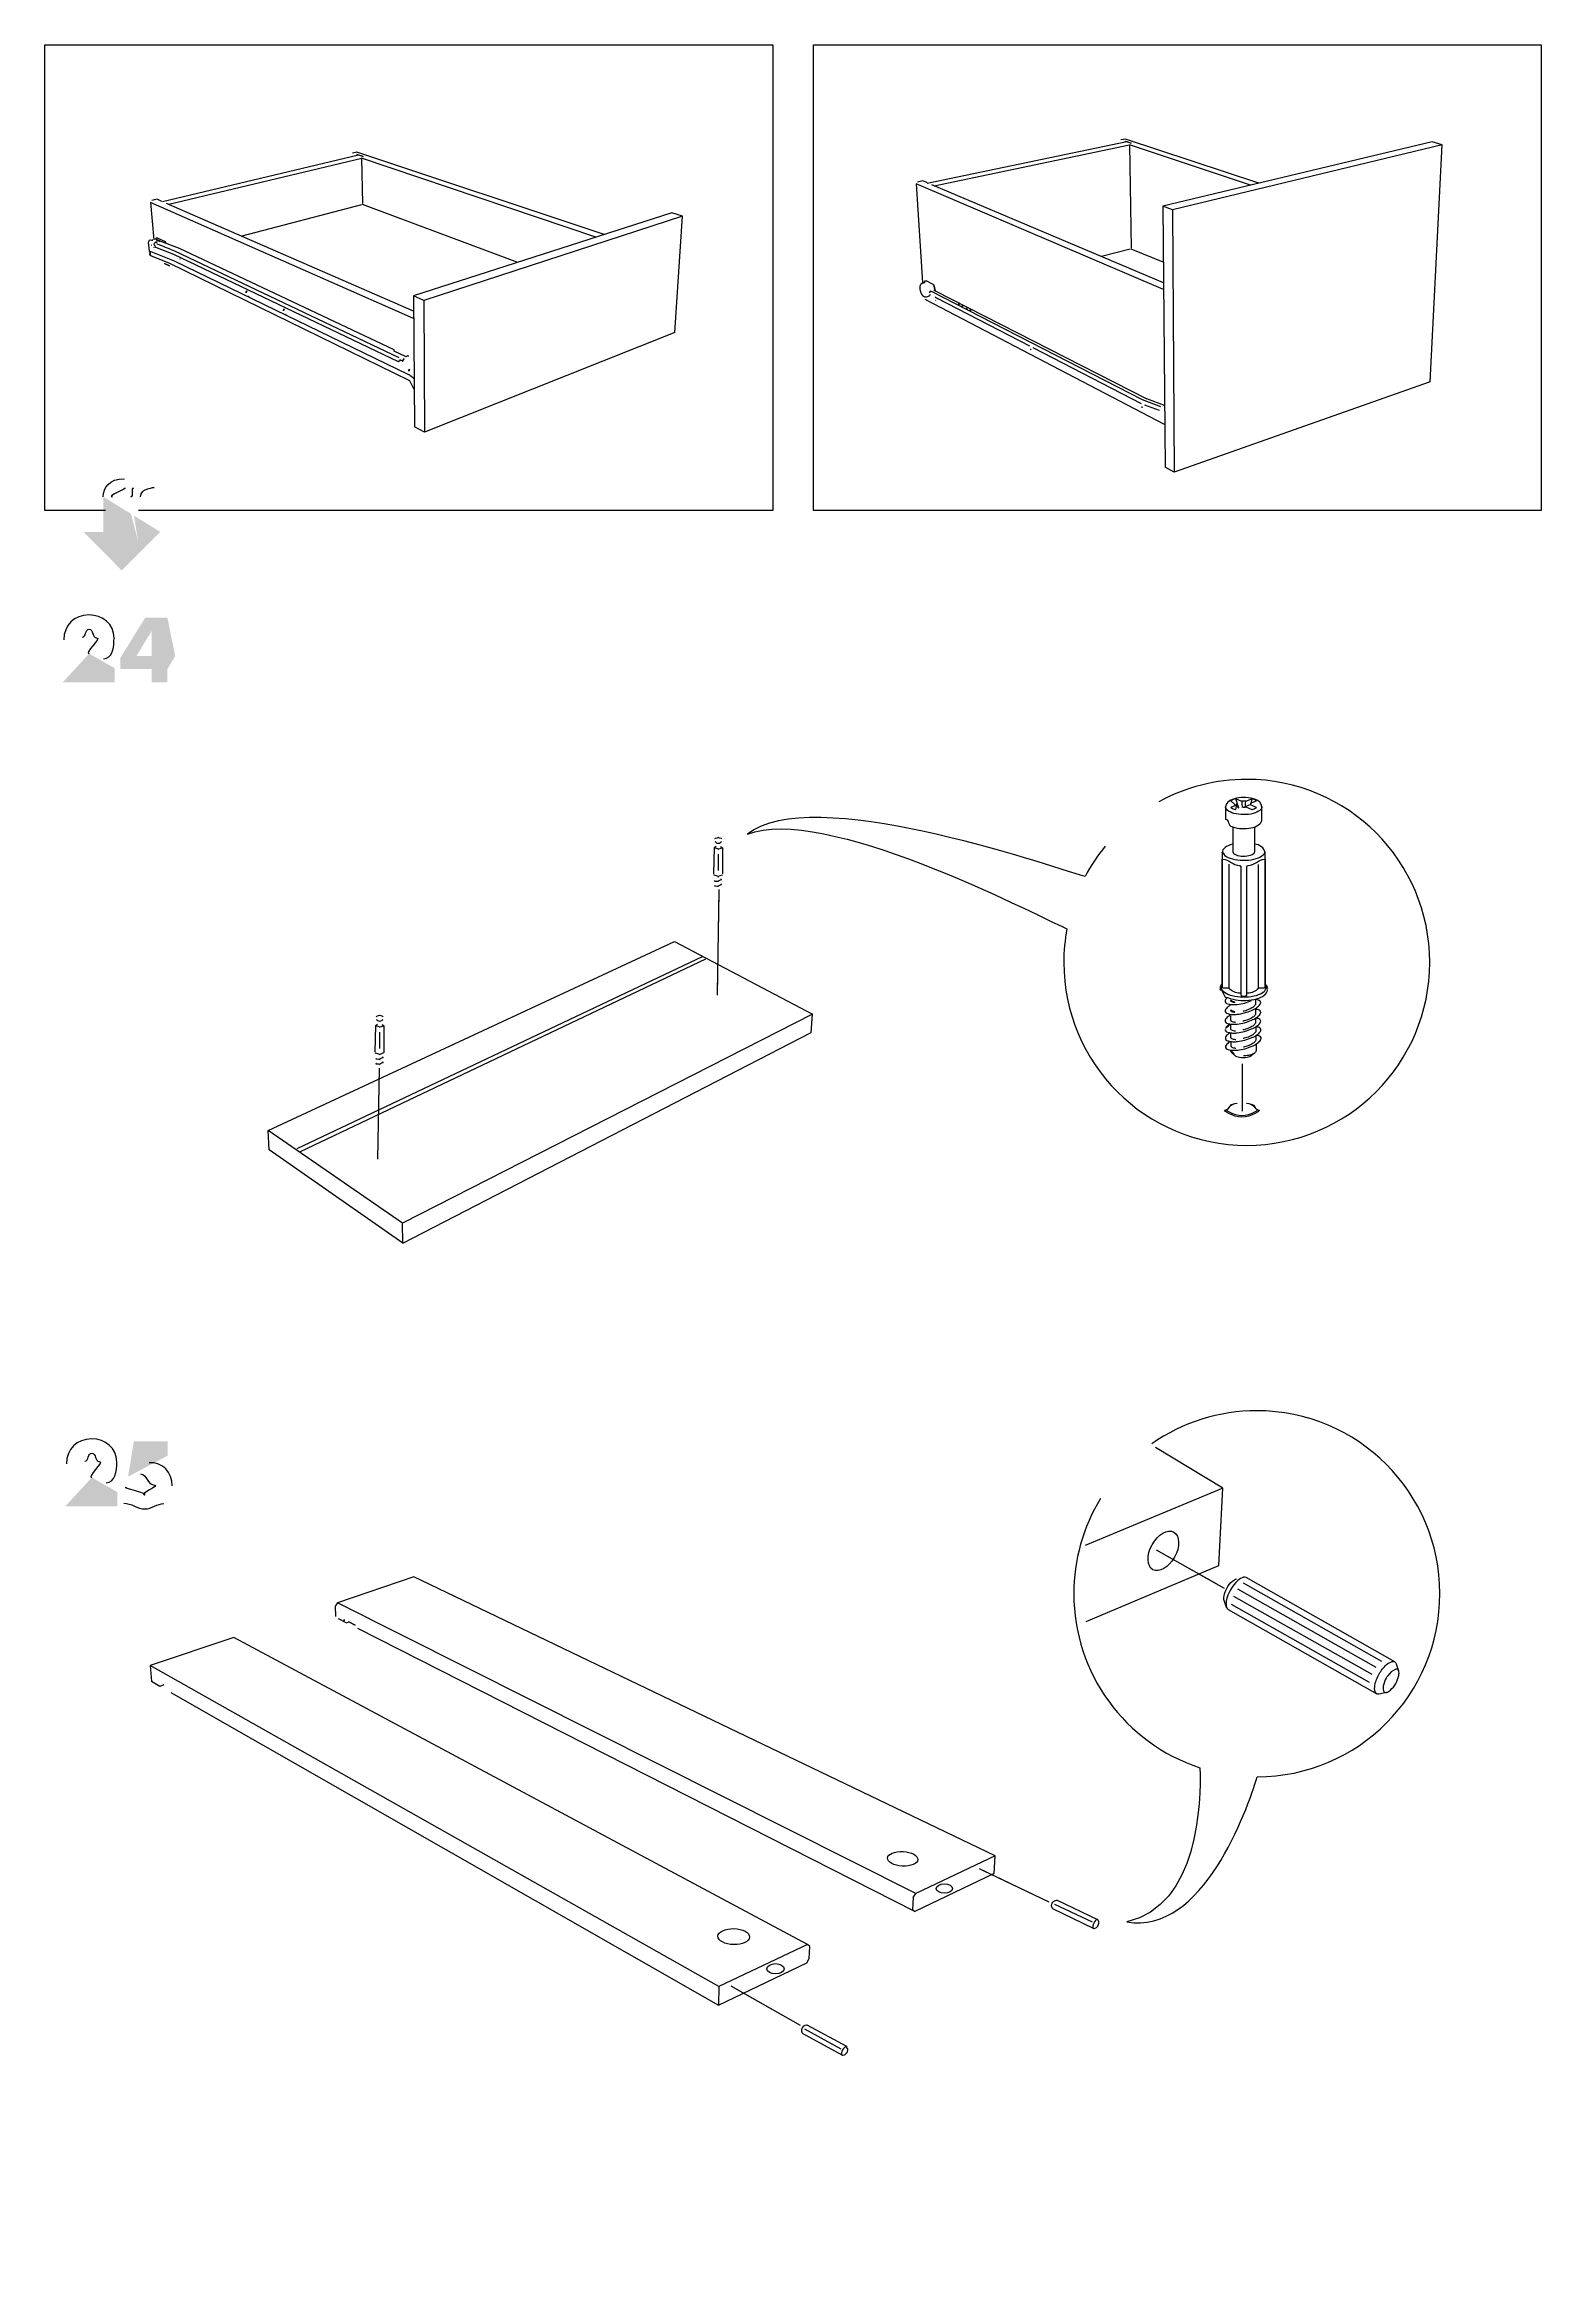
# Model space of a CAD drawing. Header units: metres. Extents: x -30.9 to 24.7, y -10.3 to 6.8.
# Drawn here: x 21.563 to 24.68, y -4.665 to -0.012 of the extents above; entities that cross this region are included whole.
import ezdxf

# ---------------------------------------------------------------- set-up
doc = ezdxf.new("R2010")
doc.units = ezdxf.units.M
doc.header["$MEASUREMENT"] = 0
doc.layers.add('PDF_Working_Num_Penna__255_Num_Penna__255', color=255, linetype='Continuous', lineweight=18)
doc.layers.add('PDF_Working_Num_Penna__7_Num_Penna__7', color=7, linetype='Continuous', lineweight=18)
doc.styles.add('GENERATED_STYLE_1', font='')
doc.styles.get('GENERATED_STYLE_1').set_extended_font_data('Arial')

msp = doc.modelspace()

# ---------------------------------------------------------------- hatches: boundary and pattern name
at = {"layer": 'PDF_Working_Num_Penna__7_Num_Penna__7', "linetype": 'Continuous', "lineweight": 18}
for points in [[(21.6851, -1.026), (21.6434, -1.026), (21.7235, -1.1062), (21.8037, -1.026), (21.7491, -0.9923), (21.7575, -1.0451), (21.7428, -0.9884), (21.6851, -0.9528)], [(21.6556, -1.2796), (21.6003, -1.3396), (21.709, -1.3396), (21.709, -1.3099)], [(21.8189, -2.9498), (21.8189, -2.9201), (21.7487, -2.9201), (21.7368, -2.9934)], [(21.6612, -2.9952), (21.6059, -3.0552), (21.7146, -3.0552), (21.7146, -3.0255)]]:
    msp.add_hatch(color=7, dxfattribs=at).paths.add_polyline_path(points)
h = msp.add_hatch(color=7, dxfattribs=at)
h.paths.add_polyline_path([(21.7725, -1.2044), (21.7203, -1.2892), (21.7203, -1.3116), (21.7859, -1.3116), (21.7859, -1.3396), (21.8186, -1.3396), (21.8186, -1.3116), (21.8349, -1.2847), (21.8186, -1.2044)])
h.paths.add_polyline_path([(21.754, -1.2847), (21.7856, -1.2327), (21.7859, -1.2847)], flags=0)

# ---------------------------------------------------------------- linework, layer by layer
at = {"layer": 'PDF_Working_Num_Penna__255_Num_Penna__255', "color": 255, "linetype": 'Continuous', "lineweight": 18, "flags": 128}
for points in [[(22.9674, -1.7753), (22.9635, -1.9859)], [(22.2598, -2.1424), (22.2562, -2.3325)], [(23.8779, -3.1459), (24.0061, -3.2182)], [(23.6552, -3.8795), (23.5185, -3.8139)], [(23.1372, -4.1362), (23.0011, -4.0594)]]:
    msp.add_lwpolyline(points, dxfattribs=at)
at = {"layer": 'PDF_Working_Num_Penna__7_Num_Penna__7', "color": 7, "linetype": 'Continuous', "lineweight": 18, "flags": 128}
for points in [[(21.6895, -0.9814), (21.5631, -0.9814), (21.5631, -0.0115), (23.0793, -0.0115), (23.0793, -0.9814), (21.7583, -0.9814)], [(23.4013, -0.3001), (23.4014, -0.2999), (23.8167, -0.2133)], [(23.4156, -0.3053), (23.8228, -0.2198)], [(24.092, -0.3001), (23.8139, -0.2079), (23.8045, -0.2099)], [(24.0743, -0.3043), (23.8226, -0.2201), (23.8261, -0.435)], [(24.4527, -0.2139), (23.8916, -0.3479), (23.8965, -0.8912)], [(24.4738, -0.2197), (23.9117, -0.3553), (23.9155, -0.9017)], [(24.4489, -0.7133), (24.4738, -0.2197)], [(24.4738, -0.2197), (24.4527, -0.2139)], [(21.8086, -0.3379), (22.2168, -0.241)], [(21.8213, -0.3438), (22.2233, -0.2475)], [(22.7281, -0.4071), (22.2135, -0.2353), (22.2043, -0.2374)], [(22.7112, -0.4125), (22.223, -0.2478), (22.2252, -0.3422)], [(23.8932, -0.5216), (23.3784, -0.3013)], [(23.3784, -0.3013), (23.3911, -0.5067)], [(23.4015, -0.2998), (23.4003, -0.2988), (23.3921, -0.2953), (23.381, -0.2976)], [(23.893, -0.5073), (23.411, -0.3033)], [(22.3314, -0.582), (21.7837, -0.3398)], [(21.7837, -0.3398), (21.7901, -0.4178)], [(21.8073, -0.3382), (21.806, -0.3371), (21.7975, -0.3334), (21.7863, -0.336)], [(22.3313, -0.5666), (21.817, -0.3419)], [(22.2229, -0.3448), (21.974, -0.4105)], [(22.5485, -0.4648), (22.2253, -0.3444)], [(22.8695, -0.3616), (22.331, -0.5347), (22.3336, -0.8075)], [(22.8916, -0.3684), (22.3526, -0.5439), (22.3544, -0.8183)], [(22.8916, -0.3684), (22.8695, -0.3616)], [(22.8758, -0.6107), (22.8916, -0.3684)], [(23.9117, -0.3553), (23.8916, -0.3479)], [(21.8148, -0.4219), (21.7982, -0.4141)], [(21.8337, -0.4622), (21.7816, -0.4418)], [(21.8239, -0.467), (21.7843, -0.4511)], [(21.8338, -0.4412), (21.827, -0.4384), (21.8206, -0.4359), (21.8149, -0.4335), (21.8092, -0.4312), (21.8031, -0.4288), (21.7964, -0.4261)], [(21.8438, -0.4361), (21.8016, -0.42)], [(22.3324, -0.7075), (22.3254, -0.7015), (22.3244, -0.7007), (22.3233, -0.7), (22.3223, -0.6993), (22.3213, -0.6988), (21.8337, -0.4622)], [(22.3013, -0.6637), (21.8338, -0.4412)], [(22.2911, -0.6494), (22.2911, -0.6472), (21.8438, -0.4362)], [(23.8239, -0.4375), (23.764, -0.4527)], [(23.8927, -0.4645), (23.8261, -0.4373)], [(22.3237, -0.7114), (21.8239, -0.467)], [(23.4148, -0.5114), (23.3989, -0.5034)], [(22.3526, -0.5439), (22.331, -0.5347)], [(23.8957, -0.8025), (23.3985, -0.5429)], [(23.8497, -0.7512), (23.4084, -0.525)], [(23.4179, -0.5243), (23.8583, -0.7491)], [(23.6152, -0.6391), (23.4224, -0.5397)], [(22.3185, -0.6588), (22.316, -0.6612), (22.2911, -0.6495)], [(22.8758, -0.6107), (22.3544, -0.8183), (22.3336, -0.8075)], [(23.6209, -0.6421), (23.8465, -0.7584), (23.8468, -0.7585)], [(22.331, -0.7269), (22.3231, -0.7102)], [(24.4489, -0.7133), (23.9155, -0.9017), (23.8965, -0.8912)], [(23.8875, -0.7654), (23.8497, -0.7512)], [(23.8538, -0.7612), (23.8843, -0.7727)], [(23.8953, -0.763), (23.8583, -0.7491)], [(24.0438, -1.5817), (24.0562, -1.587), (24.0564, -1.5908), (24.0568, -1.599)], [(24.064, -1.599), (24.0644, -1.5908), (24.0646, -1.587), (24.0771, -1.5817)], [(24.0982, -1.5988), (24.0981, -1.5996), (24.0975, -1.6018), (24.0961, -1.604), (24.0941, -1.606), (24.0914, -1.6079), (24.088, -1.6097), (24.0842, -1.6112), (24.0799, -1.6124), (24.0752, -1.6135), (24.0702, -1.6142), (24.065, -1.6146), (24.0598, -1.6147), (24.0545, -1.6145), (24.0494, -1.614), (24.0444, -1.6132), (24.0398, -1.6122), (24.0356, -1.6108), (24.0319, -1.6092), (24.0287, -1.6074), (24.0262, -1.6055), (24.0243, -1.6034), (24.0231, -1.6013), (24.0226, -1.599), (24.0226, -1.5988)], [(24.0374, -1.6402), (24.0374, -1.6916), (24.0375, -1.6925), (24.0382, -1.6942), (24.0397, -1.6958), (24.0418, -1.6973), (24.0445, -1.6986), (24.0477, -1.6997), (24.0513, -1.7006), (24.0553, -1.7011), (24.0594, -1.7013), (24.0635, -1.7013), (24.0675, -1.7009), (24.0713, -1.7002), (24.0748, -1.6992), (24.0778, -1.698), (24.0802, -1.6966), (24.082, -1.695), (24.0831, -1.6933), (24.0835, -1.6916), (24.0835, -1.6402)], [(22.9572, -1.6839), (22.9563, -1.7379)], [(22.9659, -1.6972), (22.9659, -1.7311)], [(22.9745, -1.6839), (22.9746, -1.738)], [(24.0374, -1.6763), (24.0367, -1.6765), (24.0323, -1.6779), (24.0282, -1.6795), (24.0247, -1.6814), (24.0216, -1.6835), (24.0191, -1.6858), (24.0172, -1.6884), (24.0161, -1.6908), (24.0156, -1.6934), (24.0157, -1.6945)], [(22.9674, -1.7705), (22.9634, -1.9907)], [(22.0286, -2.2724), (22.8751, -1.8788)], [(22.8751, -1.8788), (23.1619, -2.0306)], [(22.9324, -1.911), (22.0885, -2.311)], [(22.0959, -2.3161), (22.94, -1.9151)], [(24.0156, -1.9691), (24.0148, -1.9704), (24.0139, -1.9729), (24.0137, -1.9754), (24.0143, -1.9778), (24.0155, -1.9803), (24.0175, -1.9826), (24.0202, -1.9848), (24.0235, -1.9869), (24.0274, -1.9887), (24.0318, -1.9904), (24.0366, -1.9917), (24.0419, -1.9929), (24.0474, -1.9937), (24.0531, -1.9943), (24.0589, -1.9945), (24.0648, -1.9944), (24.0706, -1.994), (24.0762, -1.9933), (24.0816, -1.9923), (24.0867, -1.9911), (24.0913, -1.9896), (24.0955, -1.9878), (24.0991, -1.9858), (24.1021, -1.9837), (24.1044, -1.9814), (24.106, -1.9791), (24.1069, -1.9766), (24.1071, -1.9741), (24.1066, -1.9717), (24.1053, -1.9692)], [(24.0264, -1.9957), (24.0286, -1.9966), (24.0332, -1.9981), (24.0381, -1.9994), (24.0433, -2.0004), (24.0487, -2.0011), (24.0543, -2.0015), (24.06, -2.0017), (24.0656, -2.0016), (24.0712, -2.0012), (24.0767, -2.0005), (24.0819, -1.9995), (24.0869, -1.9983), (24.0915, -1.9968), (24.0957, -1.9951), (24.0995, -1.9932), (24.1028, -1.991), (24.1055, -1.9887), (24.1076, -1.9861), (24.109, -1.9833), (24.1096, -1.9806), (24.1096, -1.979)], [(23.1619, -2.0306), (22.3084, -2.4655)], [(22.3093, -2.507), (23.1598, -2.0687), (23.1619, -2.0306)], [(22.252, -2.0544), (22.251, -2.1084)], [(22.2607, -2.0678), (22.2607, -2.1016)], [(22.2693, -2.0544), (22.2694, -2.1086)], [(24.057, -2.134), (24.057, -2.2324)], [(22.2598, -2.1424), (22.2562, -2.3325)], [(22.3093, -2.507), (22.3084, -2.4655), (22.0286, -2.2724)], [(22.0304, -2.3125), (22.0286, -2.2724)], [(22.3093, -2.507), (22.0305, -2.3125)], [(24.0172, -3.0171), (23.8768, -2.9323)], [(24.0172, -3.0171), (23.7301, -3.1366)], [(24.0083, -3.1787), (24.0172, -3.0171)], [(23.8779, -3.1459), (24.0193, -3.2257)], [(22.3322, -3.2023), (22.1727, -3.2561), (22.1682, -3.2631)], [(23.543, -3.7829), (22.3322, -3.2023)], [(23.732, -3.2952), (24.0083, -3.1787)], [(23.372, -3.87), (23.3773, -3.8615), (22.1727, -3.2561)], [(24.3276, -3.4056), (24.04, -3.2427)], [(24.3359, -3.3908), (24.0484, -3.2279)], [(24.3477, -3.378), (24.0601, -3.215)], [(22.1682, -3.2631), (22.1691, -3.2846)], [(22.174, -3.2884), (22.1918, -3.2974), (22.1964, -3.2958)], [(24.3225, -3.4222), (24.0349, -3.2593)], [(23.1565, -3.9716), (23.1515, -3.9677), (21.9573, -3.328), (21.783, -3.3867)], [(23.5405, -3.8196), (23.3753, -3.8988), (22.2153, -3.3093)], [(23.1515, -3.9677), (22.9671, -4.0551), (21.783, -3.3867)], [(21.783, -3.3867), (21.7855, -3.4201)], [(21.8115, -3.4269), (21.8027, -3.43), (21.7855, -3.4201)], [(21.8257, -3.443), (22.9663, -4.0939), (23.1501, -4.0058)], [(23.543, -3.7829), (23.3773, -3.8615)], [(23.6552, -3.8795), (23.5102, -3.81)], [(23.5405, -3.8196), (23.543, -3.7829)], [(23.372, -3.87), (23.3707, -3.8949), (23.3753, -3.8988)], [(23.7451, -3.9214), (23.6668, -3.884)], [(23.1501, -4.0058), (23.1556, -3.997), (23.1565, -3.9716)], [(22.9671, -4.0551), (22.9663, -4.0939)], [(23.1372, -4.1362), (22.9926, -4.0545)], [(23.2238, -4.1979), (23.1417, -4.153)], [(23.2222, -4.1853), (23.146, -4.1436)]]:
    msp.add_lwpolyline(points, dxfattribs=at)
for points in [[(24.6802, -0.9814), (23.164, -0.9814), (23.164, -0.0115), (24.6802, -0.0115)], [(23.8134, -0.2129), (23.8146, -0.2126), (23.826, -0.2164)], [(22.2134, -0.2405), (22.2146, -0.2402), (22.2263, -0.2441)], [(21.7866, -0.4185), (21.7871, -0.4185), (21.7876, -0.4184), (21.7881, -0.4184)], [(21.7943, -0.4172), (21.7944, -0.4166), (21.7945, -0.416), (21.7946, -0.4155), (21.7948, -0.4151), (21.795, -0.4148), (21.7953, -0.4145)], [(21.7956, -0.4144), (21.7973, -0.414), (21.7976, -0.414), (21.7979, -0.414)], [(21.7824, -0.4484), (21.7824, -0.4478), (21.7824, -0.4471), (21.7826, -0.4465)], [(21.7843, -0.4511), (21.7838, -0.4509), (21.7834, -0.4505), (21.783, -0.4501), (21.7827, -0.4496), (21.7825, -0.449)], [(21.7829, -0.446), (21.7831, -0.4456), (21.7831, -0.4451), (21.7831, -0.4448), (21.783, -0.4444), (21.7829, -0.4441)], [(21.7856, -0.429), (21.7859, -0.4287)], [(21.7905, -0.4347), (21.7903, -0.4339)], [(21.8159, -0.4254), (21.8157, -0.4248), (21.8156, -0.4241), (21.8154, -0.4236), (21.8153, -0.423), (21.815, -0.4225)], [(21.8448, -0.4576), (21.845, -0.4573), (21.8452, -0.4571)], [(21.8229, -0.4719), (21.8128, -0.4669)], [(23.3952, -0.507), (23.3952, -0.5063), (23.3952, -0.5057), (23.3953, -0.5052), (23.3954, -0.5047), (23.3956, -0.5043), (23.3959, -0.504), (23.3961, -0.5038)], [(23.3964, -0.5036), (23.3981, -0.5032), (23.3984, -0.5032), (23.3987, -0.5033)], [(23.4179, -0.5243), (23.4177, -0.5238), (23.4175, -0.5234), (23.4174, -0.5229), (23.4172, -0.5225), (23.4171, -0.522), (23.4169, -0.5214), (23.4168, -0.5209), (23.4167, -0.5203), (23.4165, -0.5193), (23.4163, -0.5183), (23.416, -0.5166), (23.4159, -0.5157), (23.4158, -0.5149), (23.4157, -0.514), (23.4155, -0.5131), (23.4154, -0.5127), (23.4152, -0.5122), (23.415, -0.5118)], [(21.9826, -0.5281), (21.9826, -0.5273), (21.9827, -0.5265), (21.9828, -0.5258), (21.983, -0.5252), (21.9833, -0.5247), (21.9836, -0.5243), (21.984, -0.524)], [(21.9835, -0.5248), (21.9838, -0.5244), (21.9841, -0.5241)], [(21.9862, -0.5349), (21.9864, -0.5351), (21.9865, -0.5352)], [(21.988, -0.5356), (21.9876, -0.5356), (21.9871, -0.5355)], [(23.3985, -0.5429), (23.3981, -0.5427), (23.3977, -0.5423), (23.3975, -0.5419), (23.3973, -0.5414)], [(23.4084, -0.525), (23.4078, -0.5252), (23.4073, -0.5255), (23.4068, -0.5258), (23.4064, -0.5263), (23.406, -0.5269), (23.4058, -0.5275), (23.4056, -0.5281)], [(23.4164, -0.5236), (23.416, -0.5234), (23.4156, -0.5233), (23.4151, -0.5233)], [(23.4178, -0.5242), (23.4177, -0.524), (23.4176, -0.5237), (23.4175, -0.5234), (23.4174, -0.5231), (23.4174, -0.5229)], [(23.4175, -0.5372), (23.4224, -0.5397)], [(23.468, -0.5533), (23.4672, -0.5519), (23.4669, -0.5514), (23.4666, -0.551), (23.4663, -0.5507)], [(23.4718, -0.5566), (23.4759, -0.5556), (23.4756, -0.5555), (23.4754, -0.5554)], [(22.0605, -0.5657), (22.0605, -0.5648), (22.0605, -0.5641), (22.0607, -0.5634), (22.0609, -0.5628), (22.0612, -0.5622), (22.0616, -0.5618), (22.062, -0.5615)], [(22.0613, -0.5625), (22.0615, -0.5621), (22.0618, -0.5618), (22.0621, -0.5616)], [(22.0662, -0.5734), (22.0657, -0.5735), (22.0652, -0.5734)], [(23.4847, -0.5619), (23.484, -0.5605), (23.4837, -0.56), (23.4834, -0.5596), (23.4831, -0.5593)], [(23.4887, -0.5653), (23.4928, -0.5642), (23.4925, -0.5641), (23.4923, -0.5641)], [(22.3038, -0.6684), (22.3035, -0.6677), (22.3033, -0.667)], [(22.3115, -0.6655), (22.3109, -0.666), (22.3104, -0.6665), (22.3099, -0.6671), (22.3095, -0.6678), (22.3092, -0.6685), (22.3089, -0.6693), (22.3088, -0.67)], [(22.3211, -0.66), (22.3202, -0.6596), (22.3194, -0.6591)], [(22.3212, -0.6915), (22.3212, -0.6907), (22.3213, -0.6899), (22.3215, -0.6892), (22.3218, -0.6885), (22.3221, -0.688), (22.3225, -0.6876), (22.323, -0.6873)], [(22.322, -0.6605), (22.3222, -0.6606), (22.3224, -0.6607)], [(22.3231, -0.7102), (22.323, -0.71)], [(22.331, -0.7269), (22.3312, -0.7273), (22.3316, -0.7277), (22.3321, -0.728)], [(22.3324, -0.7075), (22.3325, -0.7072)], [(23.8943, -0.7632), (23.8948, -0.7631)], [(22.187, -3.2937), (22.187, -3.2911)], [(22.1964, -3.2958), (22.21, -3.3027)]]:
    msp.add_lwpolyline(points, close=True, dxfattribs=at)
for points in [[(21.7826, -0.4438), (21.7823, -0.4434), (21.782, -0.4429), (21.7817, -0.4423), (21.7816, -0.4418), (21.7796, -0.4229, -0.408848), (21.7833, -0.4181), (21.7862, -0.4184), (21.7864, -0.4185), (21.7866, -0.4185)], [(22.3097, -0.671), (22.3092, -0.6709), (22.3088, -0.6708), (22.3038, -0.6684), (22.2997, -0.6722), (21.8323, -0.4482), (21.7946, -0.4335), (21.7912, -0.4274, -0.356891), (21.7942, -0.4228)], [(23.4072, -0.5319, -0.241179), (23.4033, -0.536), (23.3987, -0.5371), (23.3981, -0.5372), (23.3975, -0.5373), (23.3969, -0.5372), (23.3963, -0.5371), (23.3958, -0.5369), (23.3952, -0.5367), (23.3946, -0.5364), (23.3941, -0.5361), (23.3935, -0.5357), (23.393, -0.5352), (23.3925, -0.5347), (23.392, -0.5342), (23.3916, -0.5336), (23.3911, -0.533), (23.3906, -0.5322), (23.3901, -0.5315), (23.3897, -0.5307), (23.3892, -0.5298), (23.3889, -0.529), (23.3885, -0.5281), (23.3882, -0.5272), (23.3878, -0.5263), (23.3876, -0.5254), (23.3873, -0.5245), (23.3871, -0.5236), (23.3869, -0.5226), (23.3867, -0.5217), (23.3866, -0.5208), (23.3865, -0.5199), (23.3865, -0.519), (23.3864, -0.5181), (23.3864, -0.5172), (23.3864, -0.5164), (23.3865, -0.5156), (23.3866, -0.5148), (23.3867, -0.514), (23.3869, -0.5132), (23.3871, -0.5125), (23.3873, -0.5118), (23.3876, -0.5112), (23.388, -0.5106), (23.3883, -0.51), (23.3887, -0.5095), (23.3892, -0.5091), (23.3896, -0.5087), (23.3901, -0.5084), (23.3906, -0.5082), (23.3912, -0.508), (23.3959, -0.5068)], [(23.6921, -1.8526, 0.045921), (23.6856, -1.9224, 2.414212), (24.0667, -1.5413, 0.126723), (23.8835, -1.5882)], [(24.0357, -1.6396), (24.0378, -1.6404), (24.042, -1.6417), (24.0465, -1.6427), (24.0513, -1.6434), (24.0561, -1.6438), (24.061, -1.644), (24.0659, -1.6438), (24.0707, -1.6433), (24.0753, -1.6425), (24.0797, -1.6414), (24.0839, -1.6401), (24.0876, -1.6384), (24.0911, -1.6363), (24.0937, -1.6341), (24.0957, -1.6318), (24.0971, -1.6293), (24.0979, -1.6267), (24.0982, -1.6243), (24.0981, -1.5989, 0.314999), (24.0851, -1.5835), (24.083, -1.5827), (24.0788, -1.5814), (24.0743, -1.5803), (24.0696, -1.5796), (24.0647, -1.5792), (24.0598, -1.5791), (24.0549, -1.5793), (24.0501, -1.5798), (24.0455, -1.5806), (24.0411, -1.5816), (24.037, -1.583), (24.0332, -1.5847), (24.0298, -1.5868), (24.0271, -1.5889), (24.0251, -1.5913), (24.0237, -1.5937), (24.0229, -1.5963), (24.0226, -1.5988), (24.0226, -1.6243)], [(24.0156, -1.6943), (24.0156, -1.6939), (24.0156, -1.9721, 0.048803), (24.0158, -1.9738)], [(24.0295, -1.7182), (24.0295, -1.811), (24.0295, -1.9756, 0.13866), (24.0298, -1.9767, 0.143324), (24.027, -1.9763), (24.0183, -1.9763, -0.353875), (24.0158, -1.9742), (24.0158, -1.9738), (24.0158, -1.7072)], [(24.0512, -1.7209, -0.3894), (24.054, -1.7233), (24.054, -1.9899, 0.400502), (24.0565, -1.9924), (24.0593, -1.9925), (24.0644, -1.9924, 0.400062), (24.0668, -1.9899), (24.0668, -1.7233, -0.408322), (24.0696, -1.7209)], [(24.105, -1.9738, 0.043594), (24.1052, -1.9721), (24.1052, -1.6939, 0.318792), (24.0835, -1.6763)], [(24.105, -1.7072), (24.105, -1.9738), (24.105, -1.9742, -0.355625), (24.1025, -1.9763), (24.0938, -1.9763, 0.134722), (24.091, -1.9767, 0.142411), (24.0913, -1.9756), (24.0913, -1.7183)], [(24.0256, -1.9966, 0.037508), (24.0227, -2, 0.469389), (24.0248, -2.0078, 0.089845), (24.0351, -2.0104, 0.015011), (24.0393, -2.0105, 0.031914), (24.0468, -2.0101, 0.036761), (24.0622, -2.0071, 0.035082), (24.0769, -2.002)], [(24.0317, -2.0121, 0.001591), (24.0304, -2.013, 0.090889), (24.0227, -2.0204, 0.471951), (24.0248, -2.0282, 0.091905), (24.0351, -2.0308, 0.018214), (24.0393, -2.0309, 0.03012), (24.0468, -2.0305, 0.035075), (24.0622, -2.0275, 0.034251), (24.0769, -2.0224, 0.047211), (24.0872, -2.0168, 0.090267), (24.0948, -2.0094, 0.155784), (24.0958, -2.0064, 0.061019), (24.0956, -2.005, 0.225525), (24.0927, -2.0016, 0.061665), (24.0859, -1.9995)], [(24.054, -1.987, 0.083652), (24.0525, -1.9866, -0.204577), (24.0298, -1.9767)], [(24.0851, -2), (24.0851, -2.0089, -0.14968), (24.0844, -2.011, -0.090271), (24.079, -2.0163, -0.047422), (24.0717, -2.0202, -0.035556), (24.0612, -2.0239, -0.00663), (24.0588, -2.0245)], [(24.091, -1.9767, -0.204449), (24.0683, -1.9866, 0.084237), (24.0668, -1.987)], [(24.0304, -2.0335, 0.090318), (24.0227, -2.0409, 0.469154), (24.0248, -2.0488, 0.090701), (24.0351, -2.0513, 0.017146), (24.0393, -2.0514, 0.031318), (24.0468, -2.051, 0.035358), (24.0622, -2.048, 0.034797), (24.0769, -2.0429, 0.046861), (24.0872, -2.0374, 0.090535), (24.0948, -2.03, 0.156491), (24.0958, -2.0269, 0.062128), (24.0956, -2.0256, 0.224645), (24.0927, -2.0222, 0.061052), (24.0859, -2.02)], [(24.022, -2.0635, 0.221012), (24.0248, -2.0669, 0.08946), (24.0351, -2.0695, 0.016078), (24.0393, -2.0697, 0.03012), (24.0468, -2.0692, 0.034513), (24.0622, -2.0662, 0.034797), (24.0769, -2.0611, 0.046512), (24.0872, -2.0556, 0.090873), (24.0948, -2.0482, 0.15634), (24.0958, -2.0451, 0.291302), (24.0926, -2.0402, 0.060501), (24.0859, -2.0382)], [(24.0325, -2.0328), (24.0325, -2.0416, 0.074836), (24.0326, -2.0424, 0.228348), (24.0347, -2.0449, 0.091337), (24.042, -2.0467, 0.010304), (24.0433, -2.0468)], [(24.0851, -2.0205), (24.0851, -2.0295, -0.147628), (24.0844, -2.0315, -0.088667), (24.079, -2.0368, -0.047422), (24.0717, -2.0408, -0.035943), (24.0612, -2.0444, -0.010098), (24.0588, -2.045)], [(24.0851, -2.0387), (24.0851, -2.0477, -0.147134), (24.0844, -2.0498, -0.087766), (24.079, -2.055, -0.045997), (24.0717, -2.059, -0.034794), (24.0612, -2.0626, 0.000449), (24.0588, -2.0632)], [(24.0321, -2.0688, 0.010338), (24.0307, -2.0697, 0.090793), (24.0231, -2.0771, 0.47144), (24.0252, -2.0848, 0.090334), (24.0355, -2.0875, 0.014982), (24.0397, -2.0877, 0.030583), (24.0472, -2.0872, 0.035704), (24.0625, -2.0842, 0.035509), (24.0773, -2.0791, 0.047073), (24.0876, -2.0736, 0.091362), (24.0952, -2.0662, 0.221611), (24.096, -2.0618, 0.223036), (24.0931, -2.0584, 0.063221), (24.0863, -2.0562)], [(24.0311, -2.0877, 0.089827), (24.0235, -2.0951, 0.467639), (24.0257, -2.103, 0.089894), (24.0359, -2.1055, 0.016021), (24.0401, -2.1056, 0.030463), (24.0476, -2.1052, 0.035262), (24.0629, -2.1022, 0.03498), (24.0777, -2.0971, 0.048136), (24.088, -2.0915, 0.089559), (24.0956, -2.0841, 0.151675), (24.0966, -2.0811, 0.067244), (24.0964, -2.0797, 0.224954), (24.0935, -2.0763, 0.061589), (24.0867, -2.0742)], [(24.0325, -2.051), (24.0325, -2.0598, 0.077033), (24.0326, -2.0607, 0.23075), (24.0347, -2.0631, 0.090169), (24.042, -2.0649, 0.01023), (24.0433, -2.065)], [(24.0329, -2.069), (24.0329, -2.0778, 0.280983), (24.035, -2.081, 0.091046), (24.0424, -2.0829, 0.006583), (24.0437, -2.083)], [(24.0333, -2.087), (24.0333, -2.0958, 0.280265), (24.0355, -2.0991, 0.091011), (24.0428, -2.1009, 0.013173), (24.0441, -2.101)], [(24.0855, -2.0567), (24.0855, -2.0657, -0.145592), (24.0848, -2.0677, -0.088729), (24.0794, -2.073, -0.046161), (24.0721, -2.077, -0.035686), (24.0616, -2.0806, -0.00968), (24.0592, -2.0812)], [(24.0858, -2.0747), (24.0858, -2.0836, -0.152461), (24.0852, -2.0857, -0.09066), (24.0797, -2.091, -0.049109), (24.0725, -2.0949, -0.035478), (24.062, -2.0986, -0.007947), (24.0596, -2.0991)], [(24.0862, -2.0927), (24.0862, -2.106, -0.197885), (24.0847, -2.1096, -0.101907), (24.0784, -2.1139, -0.056327), (24.0704, -2.1163, -0.041791), (24.0596, -2.1172)], [(24.0812, -2.1125), (24.0775, -2.116, -0.100256), (24.073, -2.119, -0.056402), (24.0673, -2.1207, -0.085817), (24.0518, -2.1207, -0.056453), (24.0461, -2.119, -0.099329), (24.0414, -2.1159), (24.0379, -2.1125)], [(24.0886, -3.6184, 0.998824), (24.0877, -2.8561, 0.15482), (23.8689, -2.9251)], [(23.7624, -3.0385, 0.138659), (23.7065, -3.2373, 0.324277), (23.9692, -3.5995)], [(24.0247, -3.266), (24.0198, -3.2515, -0.010824), (24.0198, -3.2512, -0.116782), (24.0194, -3.2417, -0.080544), (24.0256, -3.2248, -0.08093), (24.0369, -3.2108, -0.118357), (24.0453, -3.2062)], [(24.375, -3.3789), (24.0655, -3.2036, 0.197241), (24.0601, -3.2029, 0.115062), (24.0484, -3.2093, 0.161926), (24.024, -3.2524, 0.116415), (24.0246, -3.2657, 0.202842), (24.0279, -3.2699), (24.3374, -3.4453)], [(24.3573, -3.4427), (24.3423, -3.446, -0.395366), (24.3341, -3.4411, -0.116058), (24.3336, -3.4277, -0.080309), (24.3423, -3.4042, -0.080627), (24.358, -3.3847, -0.115532), (24.3696, -3.3783, -0.401557), (24.3781, -3.3828), (24.383, -3.3974)], [(23.7487, -3.934), (23.7526, -3.9328, 0.114035), (23.7547, -3.9315, 0.082076), (23.7574, -3.9276, 0.080566), (23.7587, -3.9231, 0.113713), (23.7584, -3.9205), (23.7569, -3.9168)], [(23.232, -4.1801, -0.205524), (23.2334, -4.1803), (23.1514, -4.1354, 0.202356), (23.15, -4.1352), (23.1461, -4.1362, 0.115577), (23.1439, -4.1374, 0.079982), (23.141, -4.1411, 0.083825), (23.1394, -4.1456, 0.117722), (23.1395, -4.1482), (23.1409, -4.152)]]:
    msp.add_lwpolyline(points, format="xyb", dxfattribs=at)
for points in [[(21.8026, -0.4211, 0.297054), (21.7953, -0.4176)], [(21.7941, -0.4225, 0.139299), (21.7974, -0.4229)], [(23.4192, -0.544), (23.419, -0.544), (23.4189, -0.5439), (23.4187, -0.5438), (23.4185, -0.5437), (23.4184, -0.5436), (23.4182, -0.5435, -0.172755)], [(23.6173, -0.6466), (23.617, -0.6465), (23.6168, -0.6465), (23.6166, -0.6464), (23.6165, -0.6463), (23.6162, -0.6461), (23.616, -0.646, -0.183414)], [(23.8493, -0.7669), (23.8491, -0.7668), (23.8488, -0.7666), (23.8486, -0.7665), (23.8484, -0.7664), (23.8481, -0.7663), (23.8478, -0.7661, -0.191582)], [(24.0502, -1.6015), (24.0437, -1.5817), (24.0431, -1.5819, 0.072338), (24.0342, -1.5857), (24.0338, -1.5859)], [(24.0751, -1.5924, 0.091688), (24.0745, -1.5912), (24.0871, -1.5859), (24.0866, -1.5857, 0.072117), (24.0777, -1.5819), (24.0772, -1.5817)], [(24.0458, -1.5924, 0.011083), (24.0458, -1.5936, 0.091304), (24.0463, -1.5947), (24.0337, -1.6), (24.0342, -1.6003, 0.073923), (24.0431, -1.604), (24.0438, -1.6042)], [(24.0618, -1.5992, 0.018438), (24.0646, -1.5989), (24.0772, -1.6043), (24.0777, -1.604, 0.073839), (24.0866, -1.6003), (24.087, -1.6), (24.0745, -1.5947, 0.091304)], [(24.0156, -1.9676, 0.234789), (24.0111, -1.9771), (24.0111, -1.9794)], [(24.1052, -1.9676, -0.213934), (24.1097, -1.9767)], [(24.0326, -2.0015, 0.22926), (24.0347, -2.0039, 0.091931), (24.042, -2.0058, 0.007022)], [(24.0326, -2.0219, 0.224975), (24.0347, -2.0244, 0.090813), (24.042, -2.0262, 0.01694)], [(24.0317, -2.0509, 0.001569), (24.0304, -2.0517, 0.090175), (24.0227, -2.0591, 0.156984)], [(24.0329, -2.1051, 0.036599), (24.0329, -2.106, 0.195898), (24.0344, -2.1096, 0.102371), (24.0407, -2.1139, 0.026072)], [(24.3602, -3.4081, 0.023928), (24.3573, -3.4127, 0.080815), (24.351, -3.4296, 0.116466), (24.3514, -3.4391, 0.409913), (24.3576, -3.4427, 0.116084), (24.3659, -3.438, 0.162492), (24.3834, -3.4071, 0.117943), (24.3831, -3.3976, 0.416733), (24.3769, -3.3941, 0.118735)], [(23.6603, -3.8862, -0.163921), (23.6643, -3.8779, -0.116651), (23.6665, -3.8765), (23.6702, -3.8754, -0.198009), (23.6716, -3.8754), (23.756, -3.9158, 0.204291), (23.7546, -3.9157, 0.114738), (23.7516, -3.9176, 0.16228), (23.746, -3.9293, 0.114044), (23.7464, -3.9328, 0.204506), (23.7473, -3.9339), (23.663, -3.8935, -0.202702), (23.6621, -3.8926), (23.6606, -3.8888, -0.118503)], [(23.232, -4.1801, 0.11713), (23.2289, -4.1819, 0.162593), (23.2227, -4.1933, 0.114813), (23.2229, -4.1968, 0.397596), (23.2251, -4.198), (23.229, -4.1971, 0.11301), (23.2312, -4.1958, 0.162452), (23.2357, -4.1878, 0.11292), (23.2356, -4.1851)]]:
    msp.add_lwpolyline(points, format="xyb", close=True, dxfattribs=at)
at = {"layer": 'PDF_Working_Num_Penna__7_Num_Penna__7', "color": 7, "linetype": 'Continuous', "lineweight": 18}
for centre, radius, start, end in [((24.0605, -1.6184), 0.0317, 82.523, 87.4944), ((24.0672, -1.9231), 0.382, 140.6255, 152.0044), ((22.9591, -1.74), 0.0027, 167.9001, 179.4195), ((22.2539, -2.1106), 0.0027, 167.9001, 179.4195)]:
    msp.add_arc(centre, radius, start, end, dxfattribs=at)
msp.add_ellipse((24.0604, -1.6913), major_axis=(-0.044, 0), ratio=0.422772, start_param=6.217309, end_param=9.424363, dxfattribs=at)
for centre, major_axis, ratio in [((23.893, -3.148), (0.0218, 0.0391), 0.595058), ((23.3501, -3.7892), (-0.0316, 0.0017), 0.476099), ((23.4371, -3.8511), (0.017, 0), 0.579603), ((22.9982, -3.9512), (-0.033, 0.0009), 0.503763), ((23.0851, -4.0181), (0.0178, 0), 0.605357)]:
    msp.add_ellipse(centre, major_axis=major_axis, ratio=ratio, dxfattribs=at)
for points in [[(21.6851, -0.9528), (21.6851, -0.9346), (21.6967, -0.9152), (21.7292, -0.9152)], [(21.7292, -0.9343), (21.7406, -0.9343), (21.6889, -0.9528), (21.7042, -0.9528)], [(21.7428, -0.9528), (21.7498, -0.9528), (21.7424, -0.9343), (21.7489, -0.9343)], [(21.7913, -0.9343), (21.7925, -0.9343), (21.7619, -0.9346), (21.7619, -0.9528)], [(21.6554, -1.199), (21.6235, -1.199), (21.6038, -1.22), (21.6027, -1.251)], [(21.7076, -1.2471), (21.7076, -1.2177), (21.6837, -1.199), (21.6554, -1.199)], [(21.6409, -1.2453), (21.65, -1.2453), (21.6461, -1.2288), (21.6556, -1.2288)], [(21.671, -1.2464), (21.6834, -1.2464), (21.6439, -1.2796), (21.6556, -1.2796)], [(21.6556, -1.2288), (21.6649, -1.2288), (21.6624, -1.2464), (21.671, -1.2464)], [(21.6857, -1.2903), (21.7043, -1.2903), (21.7076, -1.2665), (21.7076, -1.2471)], [(23.73, -1.7439), (23.6416, -1.7175), (23.1596, -1.5497), (23.0267, -1.6554)], [(23.0267, -1.6554), (23.1836, -1.5932), (23.6118, -1.8156), (23.6921, -1.8526)], [(24.0227, -1.6243), (24.03, -1.6243), (24.0273, -1.6396), (24.0357, -1.6396)], [(24.0463, -1.5912), (24.0467, -1.5912), (24.0453, -1.5924), (24.0458, -1.5924)], [(24.0618, -1.5868), (24.0627, -1.5868), (24.0553, -1.587), (24.0562, -1.587)], [(24.0562, -1.5989), (24.0571, -1.5989), (24.0607, -1.5991), (24.0616, -1.5991)], [(24.0751, -1.5936), (24.0755, -1.5936), (24.0747, -1.5924), (24.0751, -1.5924)], [(22.9659, -1.6618), (22.9701, -1.6618), (22.9565, -1.6653), (22.9584, -1.6653)], [(22.9585, -1.6709), (22.9605, -1.6709), (22.9618, -1.6745), (22.9659, -1.6745)], [(22.9734, -1.6653), (22.9754, -1.6653), (22.9617, -1.6618), (22.9659, -1.6618)], [(22.9659, -1.6745), (22.9699, -1.6745), (22.9712, -1.6709), (22.9732, -1.6709)], [(22.9658, -1.6874), (22.9706, -1.6874), (22.9552, -1.6839), (22.9572, -1.6839)], [(22.9572, -1.6839), (22.9585, -1.6839), (22.9588, -1.6808), (22.9614, -1.6808)], [(22.9744, -1.6843), (22.9762, -1.6843), (22.9615, -1.6874), (22.9658, -1.6874)], [(22.9705, -1.6809), (22.9731, -1.6809), (22.9732, -1.6839), (22.9745, -1.6839)], [(22.9745, -1.6839), (22.9747, -1.6839), (22.9744, -1.6843), (22.9744, -1.6843)], [(24.0168, -1.7075), (24.03, -1.7075), (24.0381, -1.7209), (24.0512, -1.7209)], [(24.0696, -1.7209), (24.0827, -1.7209), (24.091, -1.7076), (24.1041, -1.7076)], [(22.9658, -1.7447), (22.9709, -1.7447), (22.9538, -1.74), (22.9564, -1.74)], [(22.9664, -1.7543), (22.9705, -1.7543), (22.9572, -1.7537), (22.9586, -1.7537)], [(22.9664, -1.7644), (22.9705, -1.7644), (22.9572, -1.7638), (22.9586, -1.7638)], [(22.9586, -1.7537), (22.9592, -1.7537), (22.9586, -1.7517), (22.9597, -1.7517)], [(22.9586, -1.7638), (22.9592, -1.7638), (22.9586, -1.7619), (22.9597, -1.7619)], [(22.9751, -1.7399), (22.9777, -1.7399), (22.9606, -1.7447), (22.9658, -1.7447)], [(22.973, -1.7499), (22.9744, -1.7499), (22.9623, -1.7543), (22.9664, -1.7543)], [(22.973, -1.76), (22.9744, -1.76), (22.9623, -1.7644), (22.9664, -1.7644)], [(22.9703, -1.7486), (22.9718, -1.7486), (22.9723, -1.7499), (22.973, -1.7499)], [(22.9703, -1.7588), (22.9718, -1.7588), (22.9723, -1.76), (22.973, -1.76)], [(24.0112, -1.9797), (24.0192, -1.9797), (24.0169, -1.9957), (24.0264, -1.9957)], [(22.2607, -2.0323), (22.2648, -2.0323), (22.2512, -2.0358), (22.2532, -2.0358)], [(22.2533, -2.0415), (22.2553, -2.0415), (22.2566, -2.045), (22.2606, -2.045)], [(22.2682, -2.0358), (22.2702, -2.0358), (22.2565, -2.0323), (22.2607, -2.0323)], [(22.2606, -2.045), (22.2647, -2.045), (22.266, -2.0415), (22.268, -2.0415)], [(24.0317, -2.0326), (24.0322, -2.0326), (24.0298, -2.0335), (24.0304, -2.0335)], [(22.2606, -2.0579), (22.2654, -2.0579), (22.25, -2.0544), (22.252, -2.0544)], [(22.252, -2.0544), (22.2532, -2.0544), (22.2536, -2.0514), (22.2561, -2.0514)], [(22.2692, -2.0549), (22.271, -2.0549), (22.2563, -2.0579), (22.2606, -2.0579)], [(22.2653, -2.0515), (22.2679, -2.0515), (22.268, -2.0544), (22.2693, -2.0544)], [(22.2693, -2.0544), (22.2695, -2.0544), (22.2692, -2.0549), (22.2692, -2.0549)], [(24.0218, -2.0622), (24.0222, -2.0622), (24.0215, -2.0635), (24.022, -2.0635)], [(24.0324, -2.0868), (24.033, -2.0868), (24.0306, -2.0877), (24.0311, -2.0877)], [(22.2606, -2.1152), (22.2657, -2.1152), (22.2486, -2.1105), (22.2512, -2.1105)], [(22.2612, -2.135), (22.2653, -2.135), (22.2519, -2.1343), (22.2534, -2.1343)], [(22.2612, -2.1248), (22.2653, -2.1248), (22.252, -2.1242), (22.2534, -2.1242)], [(22.2534, -2.1242), (22.254, -2.1242), (22.2534, -2.1223), (22.2544, -2.1223)], [(22.2534, -2.1343), (22.254, -2.1343), (22.2534, -2.1324), (22.2544, -2.1324)], [(22.2699, -2.1104), (22.2725, -2.1104), (22.2554, -2.1152), (22.2606, -2.1152)], [(22.2678, -2.1204), (22.2692, -2.1204), (22.2571, -2.1248), (22.2612, -2.1248)], [(22.2678, -2.1306), (22.2692, -2.1306), (22.2571, -2.135), (22.2612, -2.135)], [(22.2651, -2.1192), (22.2666, -2.1192), (22.267, -2.1204), (22.2678, -2.1204)], [(22.2651, -2.1293), (22.2666, -2.1293), (22.267, -2.1306), (22.2678, -2.1306)], [(24.0414, -2.1159), (24.0415, -2.1159), (24.0415, -2.116), (24.0416, -2.116)], [(24.0775, -2.116), (24.0776, -2.116), (24.0776, -2.1159), (24.0777, -2.1159)], [(24.0567, -2.2448), (24.0377, -2.2448), (24.0141, -2.2299), (24.0223, -2.2299)], [(24.0567, -2.2418), (24.0396, -2.2418), (24.0183, -2.2284), (24.0258, -2.2284)], [(24.0223, -2.2299), (24.0291, -2.2299), (24.0324, -2.2156), (24.0466, -2.2156)], [(24.0258, -2.2284), (24.0306, -2.2284), (24.0314, -2.2169), (24.0405, -2.2169)], [(24.0876, -2.2284), (24.0951, -2.2284), (24.0738, -2.2418), (24.0567, -2.2418)], [(24.0911, -2.2299), (24.0993, -2.2299), (24.0757, -2.2448), (24.0567, -2.2448)], [(24.0661, -2.2155), (24.0806, -2.2155), (24.0842, -2.2299), (24.0911, -2.2299)], [(24.0764, -2.218), (24.0837, -2.218), (24.0835, -2.2284), (24.0876, -2.2284)], [(21.661, -2.9147), (21.6291, -2.9147), (21.6093, -2.9356), (21.6083, -2.9667)], [(21.7132, -2.9627), (21.7132, -2.9333), (21.6893, -2.9147), (21.661, -2.9147)], [(21.6465, -2.9609), (21.6556, -2.9609), (21.6517, -2.9444), (21.6612, -2.9444)], [(21.6766, -2.962), (21.6889, -2.962), (21.6495, -2.9952), (21.6612, -2.9952)], [(21.6612, -2.9444), (21.6705, -2.9444), (21.668, -2.962), (21.6766, -2.962)], [(21.6913, -3.0059), (21.7099, -3.0059), (21.7132, -2.9821), (21.7132, -2.9627)], [(21.8288, -3.0127), (21.8288, -2.9848), (21.8085, -2.9622), (21.7809, -2.9643)], [(21.7707, -3.0309), (21.7847, -3.0309), (21.7191, -3.0153), (21.7331, -3.0153)], [(21.7922, -3.0109), (21.804, -3.0109), (21.7596, -3.0309), (21.7707, -3.0309)], [(21.7626, -2.9878), (21.7766, -2.9878), (21.7759, -3.0109), (21.7922, -3.0109)], [(21.7279, -3.0484), (21.7434, -3.0484), (21.7565, -3.0606), (21.772, -3.0606)], [(21.772, -3.0606), (21.7854, -3.0606), (21.7976, -3.0493), (21.8114, -3.0493)], [(24.0455, -3.2061), (24.0456, -3.2061), (24.0452, -3.2062), (24.0453, -3.2062)], [(23.9692, -3.5995), (23.9716, -3.6696), (23.9667, -3.8871), (23.8166, -3.9205)], [(23.8166, -3.9205), (23.9757, -3.9482), (24.0672, -3.6876), (24.0886, -3.6184)], [(23.6605, -3.8888), (23.6606, -3.8888), (23.6605, -3.8888), (23.6606, -3.8888)], [(23.6665, -3.8765), (23.6665, -3.8765), (23.6664, -3.8765), (23.6664, -3.8765)], [(23.7473, -3.9339), (23.7478, -3.9339), (23.7482, -3.934), (23.7487, -3.934)], [(23.7569, -3.9168), (23.7573, -3.9168), (23.7555, -3.9158), (23.756, -3.9158)], [(23.1461, -4.1362), (23.1462, -4.1362), (23.146, -4.1362), (23.1461, -4.1362)], [(23.1395, -4.1481), (23.1396, -4.1481), (23.1395, -4.1482), (23.1395, -4.1482)], [(23.1409, -4.1519), (23.1413, -4.1519), (23.1413, -4.153), (23.1417, -4.153)], [(23.2342, -4.1813), (23.2347, -4.1813), (23.2329, -4.1803), (23.2334, -4.1803)]]:
    msp.add_open_spline(points, degree=3, dxfattribs=at)

# ---------------------------------------------------------------- texts
at = {"layer": 'PDF_Working_Num_Penna__7_Num_Penna__7', "color": 7, "linetype": 'Continuous', "lineweight": 18, "attachment_point": 7, "style": 'GENERATED_STYLE_1'}
for s, insert, char_height in [('\\A1;{\\pql;\\fArial|b0|i0|c0|p34;2x}', (23.737, -1.6775), 0.0000077), ('\\A1;{\\pql;\\fArial|b0|i0|c0|p34;2x}', (23.728, -3.0252), 0.0000077), ('\\A1;{\\pql;\\fArial|b0|i0|c0|p34;24}', (21.5679, -4.6647), 0.00000428), ('\\A1;{\\pql;\\fArial|b0|i0|c0|p34;AA-1843312-3}', (24.4225, -4.6603), 0.00000257)]:
    msp.add_mtext(s, dxfattribs=dict(at, insert=insert, char_height=char_height))
at = {"layer": 'PDF_Working_Num_Penna__7_Num_Penna__7', "color": 7, "linetype": 'Continuous', "lineweight": 18, "char_height": 0.00000321, "attachment_point": 7, "style": 'GENERATED_STYLE_1'}
for s, insert, rotation in [('\\A1;{\\pql;\\fArial|b0|i0|c0|p34;118331}', (24.1867, -2.1414), 90), ('\\A1;{\\pql;\\fArial|b0|i0|c0|p34;112996}', (24.2551, -2.1414), 90), ('\\A1;{\\pql;\\fArial|b0|i0|c0|p34;101345}', (23.9697, -3.3456), 330.4626)]:
    msp.add_mtext(s, dxfattribs=dict(at, insert=insert, rotation=rotation))

doc.saveas('drawing.dxf')
